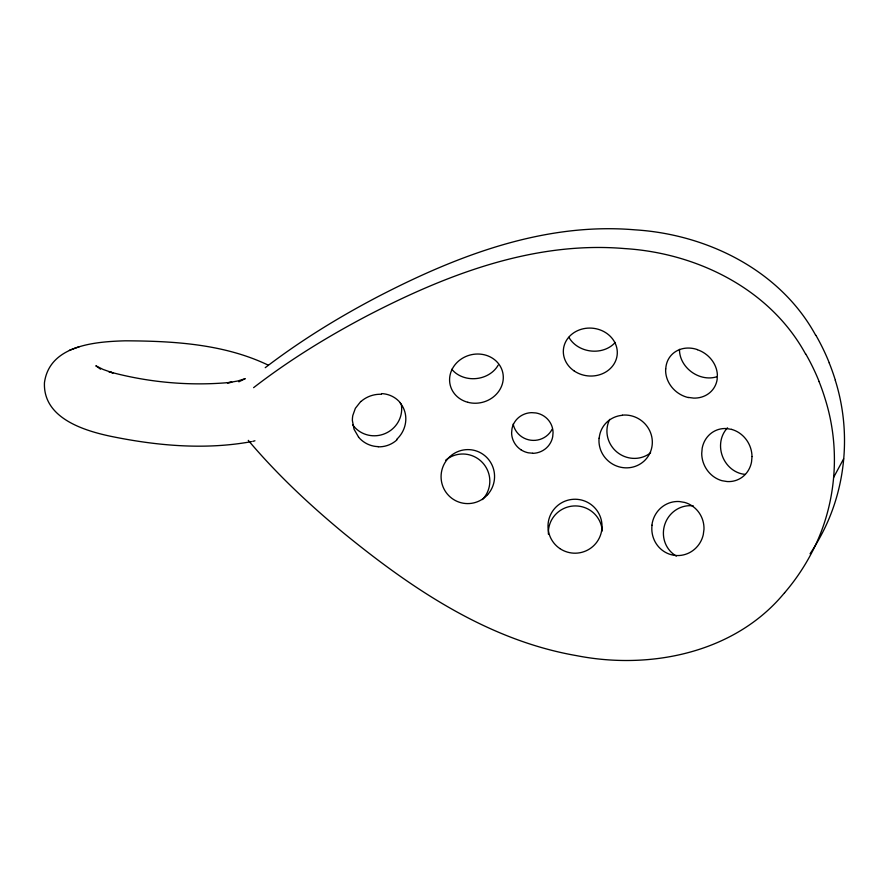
<?xml version="1.0" encoding="UTF-8"?>
<svg xmlns="http://www.w3.org/2000/svg" width="889" height="889" viewBox="0 0 889 889"><rect width="100%" height="100%" fill="white"/><g stroke="black" fill="none" stroke-linecap="round" stroke-linejoin="round"><path stroke-width="1.33" d="M752.016 456.59L751.538 461.958A26.937 24.648 64.6 0 1 727.158 481.549L722.046 480.716A26.937 24.659 64.7 0 1 701.721 453.546L702.188 448.167A26.937 24.659 64.9 0 1 726.613 428.565L731.736 429.409M784.643 592.719A221.661 215.527 31 0 0 802.589 568.516A222.05 215.805 25.3 0 0 811.668 552.802C836.371 506.03 841.05 449.423 825.192 399.05A222.028 216.56 25.6 0 0 819.091 381.648M810.057 553.78A221.661 215.527 31 0 0 812.679 549.758A222.05 215.805 25.3 0 0 821.769 534.045C846.472 487.272 851.151 430.665 835.282 380.292M599.175 438.21L599.553 435.554A26.914 25.814 35.3 0 1 622.411 415.296M651.893 525.188L652.382 522.399A26.903 26.037 -89.1 0 1 679.274 501.529L684.563 502.407A27.037 26.281 -87.6 0 1 703.988 529.266L703.266 534.711A26.87 26.092 -84.5 0 1 679.285 555.514A27.059 26.114 -84.8 0 1 652.026 525.21M833.549 477.537L843.65 458.78M784.609 592.696C735.325 652.882 650.359 670.184 576.605 655.649C488.05 640.313 411.574 588.562 343.254 532.744C309.228 504.541 276.823 474.137 248.264 440.355M360.801 401.428L355.356 408.329L352.833 415.407A25.592 24.459 50.1 0 0 352.377 420.519L354.055 429.276L358.567 437.066M253.598 387.66C289.181 360.145 327.719 336.531 367.49 315.617C446.545 274.612 534.145 240.841 624.778 248.587C696.943 253.021 770.207 289.047 805.612 354.1M265.222 367.679C300.438 340.765 338.353 317.429 377.592 296.859C456.635 255.854 544.246 222.083 634.879 229.829C707.044 234.263 780.298 270.289 815.713 335.342M238.841 381.826L245.253 378.647L237.652 381.025L227.406 382.815L231.785 382.281C190.702 386.304 148.719 382.592 108.914 371.691L113.059 372.969L103.068 369.424L95.823 365.779L100.557 369.191M268.067 365.057C223.928 343.932 173.288 340.987 125.06 340.82C95.012 341.687 49.506 345.243 44.45 382.703C42.983 417.408 82.21 430.165 109.769 436.099C156.12 445.722 204.603 450.178 251.476 441.633M69.42 350.277L74.387 348.488M74.565 348.399L79.288 346.699M252.787 441.366L254.943 440.788M532.567 453.212L528.344 452.812A20.591 20.303 11.2 0 1 520.876 449.701M688.419 397.427L693.72 398.105A27.037 23.959 35.6 0 0 717.145 379.514L717.356 374.48A26.87 23.647 35.3 0 0 697.365 349.71M520.865 449.723L519.265 448.545A20.892 20.458 17.7 0 1 513.353 440.777A20.647 20.136 23.1 0 1 511.62 433.021L511.964 428.909A20.569 20.058 20.1 0 1 514.964 421.619L516.12 420.053A20.825 20.214 11.1 0 1 523.899 414.33A20.625 19.891 8.3 0 1 531.766 412.652L535.989 412.963A20.703 20.225 -2.8 0 1 553.058 432.543L552.714 436.699A20.703 20.414 9.4 0 1 532.567 453.334M665.628 368.935L665.65 371.524A26.903 23.825 37.7 0 0 688.408 397.583M815.88 335.253A221.683 215.494 29 0 1 829.27 362.868M829.193 362.89A222.028 216.56 25.6 0 1 835.36 380.27M805.778 354.011A221.683 215.494 29 0 1 819.169 381.625M401.195 403.917A26.959 26.148 -23.3 0 1 385.17 433.543A26.959 26.148 -23.3 0 1 352.655 424.764M400.072 402.839A26.859 25.103 -50 0 1 396.605 439.455M381.514 393.594A26.892 25.459 -28.2 0 1 400.228 402.717M360.934 401.55A26.781 24.303 -11.5 0 1 381.448 394.272M378.225 446.634A26.726 26.57 -37.3 0 1 358.523 437.099M396.972 439.855A26.881 26.681 -74.8 0 1 378.225 446.823M716.39 376.892A26.959 22.725 35.2 0 1 679.496 349.321M665.772 368.957A27.059 23.681 37.8 0 1 697.387 349.599M615.21 342.432A26.959 22.536 7.1 0 1 568.916 337.309M445.645 460.224A26.959 26.681 48.8 0 1 482.505 462.624A26.959 26.681 48.8 0 1 482.405 499.585M498.151 365.19A26.959 23.025 -6 0 1 451.79 369.279M552.091 429.276A20.736 20.136 5.3 0 1 530.789 440.211A20.736 20.136 5.3 0 1 513.164 424.075M650.615 452.779A26.959 26.037 39.7 0 1 617.044 452.145A26.959 26.037 39.7 0 1 609.732 419.352M622.389 415.141A26.959 26.125 35.6 0 1 652.293 440.911A26.959 26.125 35.6 0 1 625.067 467.825A26.959 26.125 35.6 0 1 599.075 438.199M744.993 474.359A26.959 24.136 68.4 0 1 722.435 456.224A26.959 24.136 68.4 0 1 727.546 427.853M731.636 429.409A26.937 24.648 64.6 0 1 752.005 456.49M676.34 556.081A26.959 25.892 -71 0 1 664.861 524.266A26.959 25.892 -71 0 1 693.276 505.885M548.402 534.2A26.959 26.67 -2.8 0 1 573.716 505.974A26.959 26.67 -2.8 0 1 602.231 530.977M574.283 371.035A27.014 23.959 5.3 0 0 617.133 355.267A27.014 23.959 5.3 0 0 579.528 329.863A27.014 23.959 5.3 0 0 574.283 371.035M487.617 494.673A27.014 26.737 -78.4 0 0 473.493 450.19A27.014 26.737 -78.4 0 0 442.344 484.927A27.014 26.737 -78.4 0 0 487.617 494.673M467.825 402.295A27.014 24.448 -14.4 0 0 502.774 372.635A27.014 24.448 -14.4 0 0 458.691 360.956A27.014 24.448 -14.4 0 0 467.825 402.295M559.892 548.58A27.014 26.981 2.4 0 0 601.953 528.122A27.014 26.981 2.4 0 0 563.182 501.963A27.014 26.981 2.4 0 0 559.892 548.58"/></g></svg>
